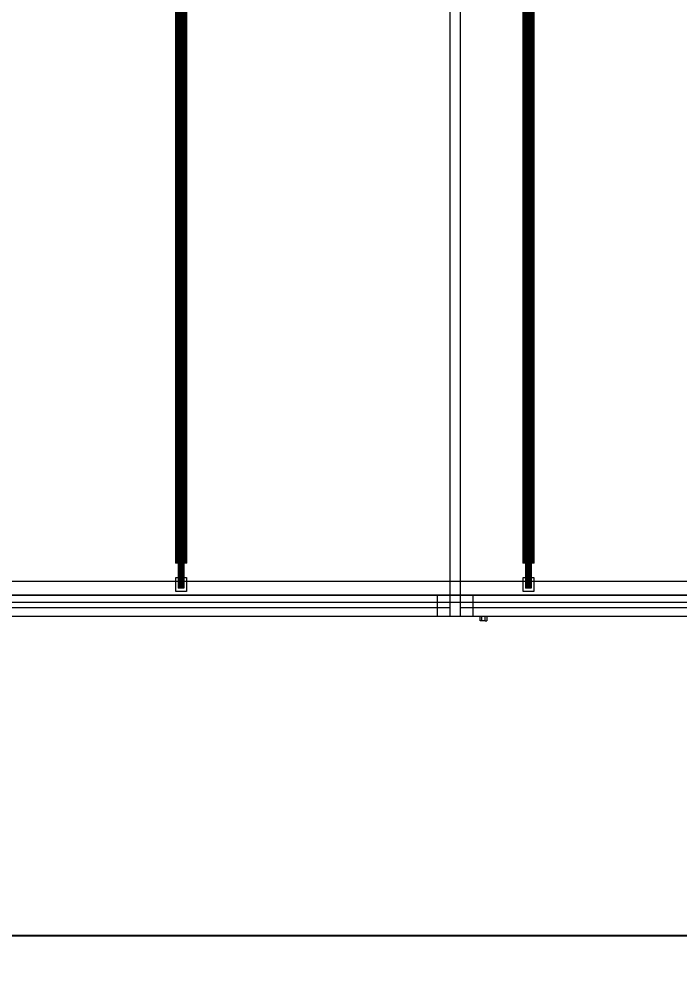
# Model space of a CAD drawing. Header units: millimetres. Extents: x -2500 to 58855, y -53268 to 6837.
# Drawn here: x 54821 to 56684, y -20450 to -17716 of the extents above; entities that cross this region are included whole.
import ezdxf

# ---------------------------------------------------------------- set-up
doc = ezdxf.new("R2010")
doc.units = ezdxf.units.MM
doc.layers.add('COTAS_P', color=1, linetype='Continuous', lineweight=0)
doc.layers.add('superior_secador', color=7, linetype='Continuous', lineweight=0)
doc.dimstyles.new('R19_100', dxfattribs={"dimtxt": 250, "dimasz": 150, "dimexe": 150, "dimexo": 80, "dimgap": 100, "dimtad": 1, "dimtih": 1, "dimtoh": 1, "dimdsep": 46, "dimcen": 0.09, "dimadec": 0, "dimazin": 0, "dimtfac": 1, "dimtdec": 4, "dimtofl": 0, "dimtmove": 0, "dimatfit": 3, "dimfxl": 1, "dimtolj": 1, "dimtzin": 0, "dimarcsym": 0})

# ---------------------------------------------------------------- blocks, each defined once
blk = doc.blocks.new('*D35')
at = {"layer": 'COTAS_P', "color": 0, "lineweight": -2, "transparency": 16777216}
for p, q in [((37717.1, -19480), (37717.1, -20450)), ((57717.1, -19480), (57717.1, -20450)), ((37867.1, -20300), (57567.1, -20300))]:
    blk.add_line(p, q, dxfattribs=at)
at = {"layer": 'COTAS_P', "color": 0, "transparency": 16777216}
for points in [[(37867.1, -20275), (37867.1, -20325), (37717.1, -20300)], [(57567.1, -20275), (57567.1, -20325), (57717.1, -20300)]]:
    blk.add_solid(points, dxfattribs=at)
at = {"layer": 'Defpoints', "color": 0, "transparency": 16777216}
for p in [(37717.1, -19400), (57717.1, -19400), (57717.1, -20300)]:
    blk.add_point(p, dxfattribs=at)

msp = doc.modelspace()

# ---------------------------------------------------------------- linework, layer by layer
at = {"layer": 'superior_secador'}
for p, q in [((56035.449, -16625), (56035.449, -19375)), ((56065.449, -19375), (56065.449, -16625)), ((55269.116, -16680), (55269.116, -19320)), ((55269.388, -16680), (55269.388, -19320)), ((55270.188, -16680), (55270.188, -19320)), ((55271.459, -16680), (55271.459, -19320)), ((55273.116, -16680), (55273.116, -19320)), ((55275.045, -16680), (55275.045, -19320)), ((55277.116, -16680), (55277.116, -19320)), ((55279.186, -16680), (55279.186, -19320)), ((55281.116, -16680), (55281.116, -19320)), ((55282.773, -16680), (55282.773, -19320)), ((55284.044, -16680), (55284.044, -19320)), ((55284.843, -16680), (55284.843, -19320)), ((55285.116, -19320), (55285.116, -16680)), ((56249.116, -16680), (56249.116, -19320)), ((56249.388, -16680), (56249.388, -19320)), ((56250.188, -16680), (56250.188, -19320)), ((56251.459, -16680), (56251.459, -19320)), ((56253.116, -16680), (56253.116, -19320)), ((56255.045, -16680), (56255.045, -19320)), ((56257.116, -16680), (56257.116, -19320)), ((56259.186, -16680), (56259.186, -19320)), ((56261.116, -16680), (56261.116, -19320)), ((56262.773, -16680), (56262.773, -19320)), ((56264.044, -16680), (56264.044, -19320)), ((56264.843, -16680), (56264.843, -19320)), ((56265.116, -19320), (56265.116, -16680)), ((55261.116, -16750), (55261.116, -19250)), ((55261.661, -16750), (55261.661, -19250)), ((55263.259, -16750), (55263.259, -19250)), ((55265.802, -16750), (55265.802, -19250)), ((55269.116, -16750), (55269.116, -19250)), ((55272.975, -16750), (55272.975, -19250)), ((55277.116, -16750), (55277.116, -19250)), ((55281.257, -16750), (55281.257, -19250)), ((55285.116, -16750), (55285.116, -19250)), ((55288.43, -16750), (55288.43, -19250)), ((55290.972, -16750), (55290.972, -19250)), ((55292.571, -16750), (55292.571, -19250)), ((55293.116, -19250), (55293.116, -16750)), ((56241.116, -16750), (56241.116, -19250)), ((56241.661, -16750), (56241.661, -19250)), ((56243.259, -16750), (56243.259, -19250)), ((56245.802, -16750), (56245.802, -19250)), ((56249.116, -16750), (56249.116, -19250)), ((56252.975, -16750), (56252.975, -19250)), ((56257.116, -16750), (56257.116, -19250)), ((56261.257, -16750), (56261.257, -19250)), ((56265.116, -16750), (56265.116, -19250)), ((56268.43, -16750), (56268.43, -19250)), ((56270.972, -16750), (56270.972, -19250)), ((56272.571, -16750), (56272.571, -19250)), ((56273.116, -19250), (56273.116, -16750)), ((55261.661, -19250), (55261.116, -19250)), ((55263.259, -19250), (55261.661, -19250)), ((55265.802, -19250), (55263.259, -19250)), ((55269.116, -19250), (55265.802, -19250)), ((55272.975, -19250), (55269.116, -19250)), ((55277.116, -19250), (55272.975, -19250)), ((55281.257, -19250), (55277.116, -19250)), ((55285.116, -19250), (55281.257, -19250)), ((55288.43, -19250), (55285.116, -19250)), ((55290.972, -19250), (55288.43, -19250)), ((55292.571, -19250), (55290.972, -19250)), ((55293.116, -19250), (55292.571, -19250)), ((56241.661, -19250), (56241.116, -19250)), ((56243.259, -19250), (56241.661, -19250)), ((56245.802, -19250), (56243.259, -19250)), ((56249.116, -19250), (56245.802, -19250)), ((56252.975, -19250), (56249.116, -19250)), ((56257.116, -19250), (56252.975, -19250)), ((56261.257, -19250), (56257.116, -19250)), ((56265.116, -19250), (56261.257, -19250)), ((56268.43, -19250), (56265.116, -19250)), ((56270.972, -19250), (56268.43, -19250)), ((56272.571, -19250), (56270.972, -19250)), ((56273.116, -19250), (56272.571, -19250)), ((38067.116, -19300), (57367.116, -19300)), ((55262.116, -19330), (55262.116, -19290)), ((55262.116, -19290), (55292.116, -19290)), ((55292.116, -19290), (55292.116, -19330)), ((56242.116, -19330), (56242.116, -19290)), ((56242.116, -19290), (56272.116, -19290)), ((56272.116, -19290), (56272.116, -19330)), ((55292.116, -19330), (55262.116, -19330)), ((55269.388, -19320), (55269.116, -19320)), ((55270.188, -19320), (55269.388, -19320)), ((55271.459, -19320), (55270.188, -19320)), ((55273.116, -19320), (55271.459, -19320)), ((55275.045, -19320), (55273.116, -19320)), ((55277.116, -19320), (55275.045, -19320)), ((55279.186, -19320), (55277.116, -19320)), ((55281.116, -19320), (55279.186, -19320)), ((55282.773, -19320), (55281.116, -19320)), ((55284.044, -19320), (55282.773, -19320)), ((55284.843, -19320), (55284.044, -19320)), ((55285.116, -19320), (55284.843, -19320)), ((56272.116, -19330), (56242.116, -19330)), ((56249.388, -19320), (56249.116, -19320)), ((56250.188, -19320), (56249.388, -19320)), ((56251.459, -19320), (56250.188, -19320)), ((56253.116, -19320), (56251.459, -19320)), ((56255.045, -19320), (56253.116, -19320)), ((56257.116, -19320), (56255.045, -19320)), ((56259.186, -19320), (56257.116, -19320)), ((56261.116, -19320), (56259.186, -19320)), ((56262.773, -19320), (56261.116, -19320)), ((56264.044, -19320), (56262.773, -19320)), ((56264.843, -19320), (56264.044, -19320)), ((56265.116, -19320), (56264.843, -19320)), ((37717.116, -19340), (57717.116, -19340)), ((37717.116, -19360), (57717.116, -19360)), ((57367.116, -19340), (38067.116, -19340)), ((56000.449, -19400), (56000.449, -19340)), ((56000.449, -19340), (56100.449, -19340)), ((56100.449, -19340), (56100.449, -19400)), ((54398.783, -19375), (56035.449, -19375)), ((56035.449, -19375), (56035.449, -19400)), ((56065.449, -19400), (56065.449, -19375)), ((56065.449, -19375), (57702.116, -19375)), ((57467.116, -19400), (37717.116, -19400)), ((57717.116, -19400), (37717.116, -19400)), ((56035.449, -19400), (54398.783, -19400)), ((56100.449, -19400), (56000.449, -19400)), ((57702.116, -19400), (56065.449, -19400)), ((56125.949, -19400), (56121.449, -19400)), ((56121.449, -19412), (56121.449, -19400)), ((56125.949, -19412), (56121.449, -19412)), ((56134.949, -19400), (56125.949, -19400)), ((56125.949, -19412), (56125.949, -19400)), ((56134.949, -19412), (56125.949, -19412)), ((56139.449, -19400), (56134.949, -19400)), ((56134.949, -19412), (56134.949, -19400)), ((56134.949, -19412), (56139.449, -19412)), ((56139.449, -19400), (56139.449, -19412))]:
    msp.add_line(p, q, dxfattribs=at)

# ---------------------------------------------------------------- dimensions: what is measured, and where the dimension line sits
at = {"layer": 'COTAS_P'}
dim = msp.add_aligned_dim(p1=(37717.116, -19400), p2=(57717.116, -19400), distance=-900, text='<> P', dimstyle='R19_100', dxfattribs=at)
dim.commit()
dim.dimension.update_dxf_attribs({"geometry": '*D35', "text_midpoint": (47717.116, -20300)})

doc.saveas('drawing.dxf')
